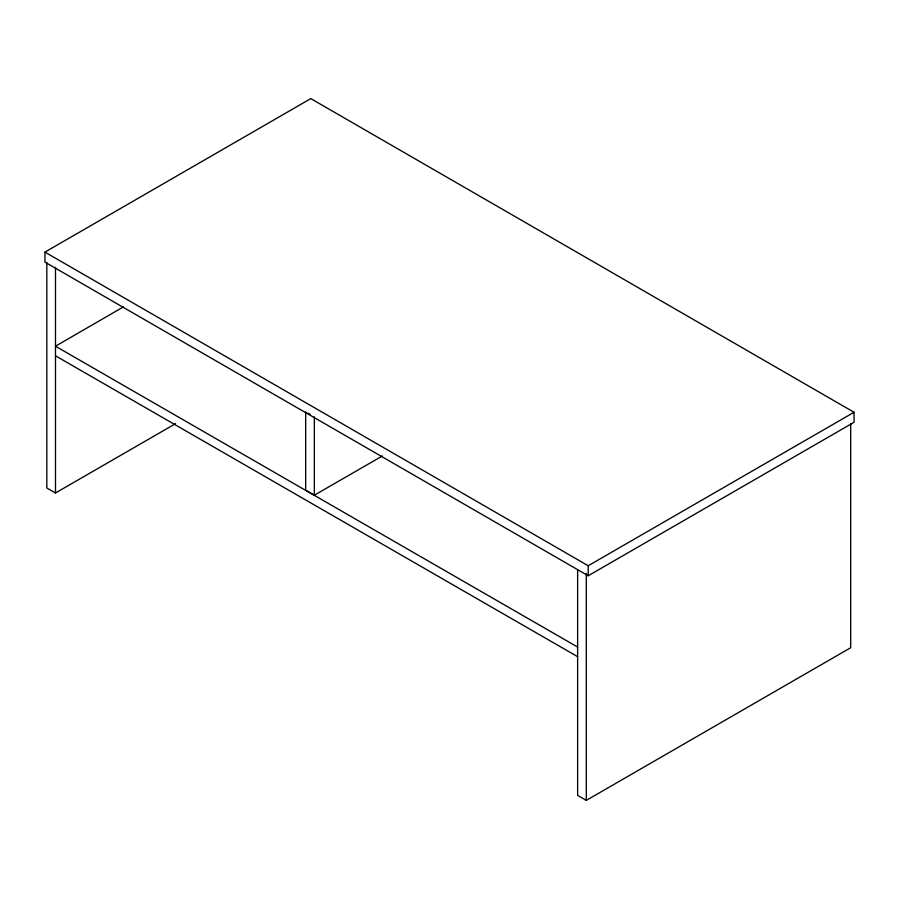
<?xml version="1.0" encoding="UTF-8"?>
<svg xmlns="http://www.w3.org/2000/svg" width="899" height="899" viewBox="0 0 899 899"><rect width="100%" height="100%" fill="white"/><g stroke="black" fill="none" stroke-linecap="round" stroke-linejoin="round"><path stroke-width="1.35" d="M123.343 306.952L55.491 346.205L577.63 647.066M44.95 252.113L310.796 98.62L854.05 412.27L854.05 422.283L588.204 575.765L44.95 262.126L44.95 252.113L588.204 565.752L854.05 412.27M46.815 262.474L46.815 487.977L55.491 492.978L175.563 423.654M305.671 411.809L305.671 490.225L314.335 495.225L382.356 455.962M577.63 569.876L577.63 795.368L586.305 800.38L850.701 647.718L850.701 423.631M307.84 413.068L310.009 414.315M55.491 355.813L577.63 656.675M588.204 565.752L588.204 575.765M586.305 573.483L586.305 800.38M314.335 416.821L314.335 495.225M55.491 267.464L55.491 492.978"/></g></svg>
